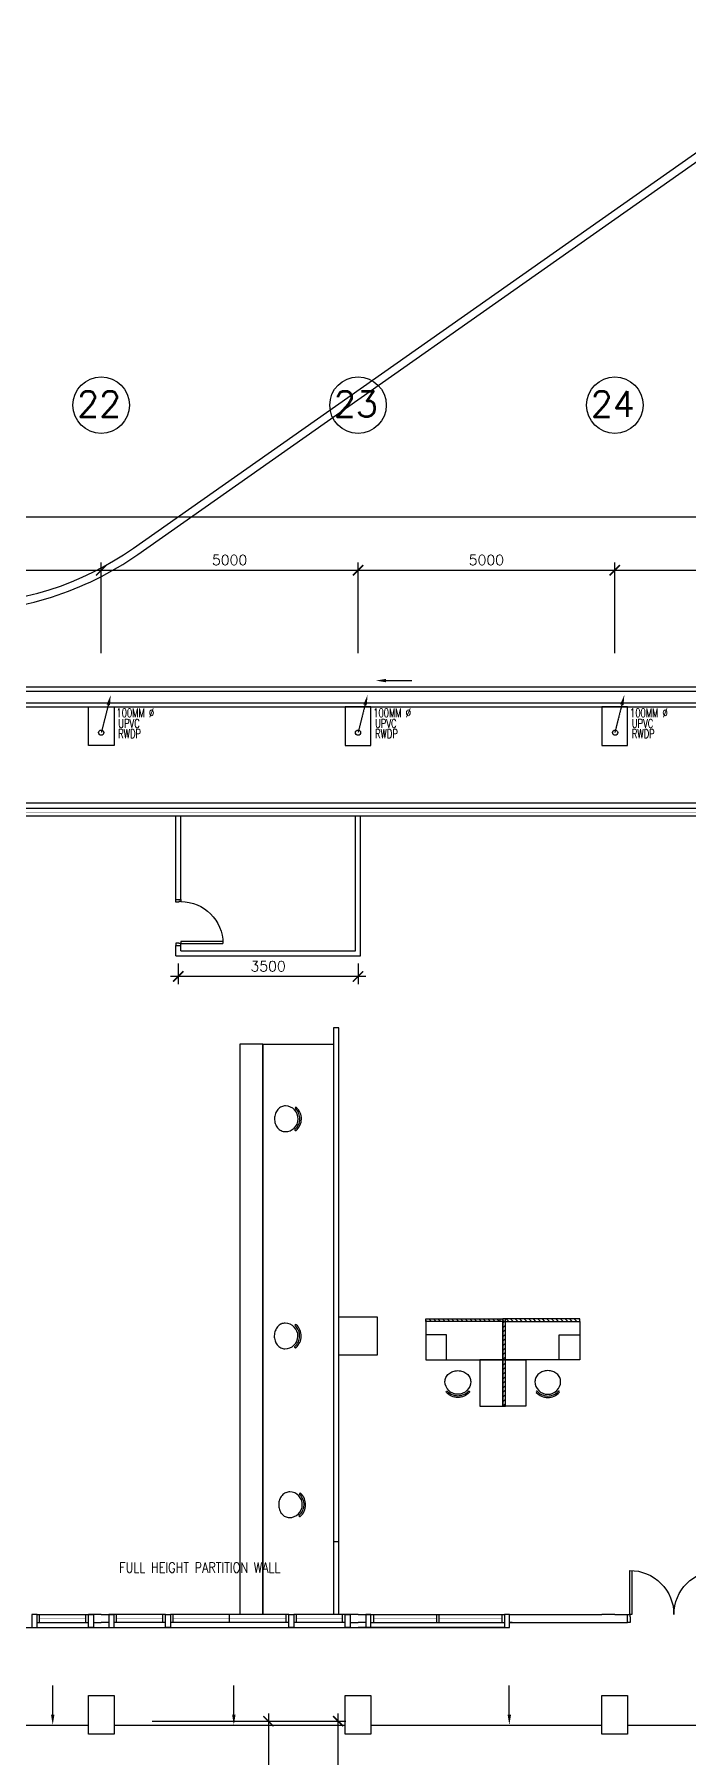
# Model space of a CAD drawing. Header units: feet. Extents: x 1407108 to 2957709, y -1501070 to -681589.
# Drawn here: x 1513917 to 1526633, y -785112 to -751582 of the extents above; entities that cross this region are included whole.
import ezdxf

# ---------------------------------------------------------------- set-up
doc = ezdxf.new("R2010")
doc.units = ezdxf.units.FT
doc.header["$LTSCALE"] = 13
doc.header["$MEASUREMENT"] = 0
doc.linetypes.add('HIDDEN', pattern=[0.375, 0.25, -0.125])
doc.linetypes.add('HIDDEN2', pattern=[0.1875, 0.125, -0.0625])
doc.layers.get('0').update_dxf_attribs({"linetype": 'CONTINUOUS'})
for name, color, linetype in [('1-ROAD', 1, 'CONTINUOUS'), ('COL', 3, 'CONTINUOUS'), ('DIM', 7, 'CONTINUOUS'), ('DR', 7, 'CONTINUOUS'), ('DRAIN', 1, 'CONTINUOUS'), ('FURN', 1, 'CONTINUOUS'), ('FURN1', 7, 'CONTINUOUS'), ('GRID-T', 7, 'CONTINUOUS'), ('LINE', 7, 'CONTINUOUS'), ('partition', 7, 'CONTINUOUS'), ('REMOVE', 8, 'HIDDEN2'), ('RWDP', 145, 'CONTINUOUS'), ('SO', 7, 'CONTINUOUS'), ('SPEC', 7, 'CONTINUOUS'), ('WALL', 2, 'CONTINUOUS'), ('WIN', 5, 'CONTINUOUS')]:
    doc.layers.add(name, color=color, linetype=linetype)
doc.layers.get('SO').off()
doc.styles.add('ROMANS', font='romans')
doc.styles.get("Standard").update_dxf_attribs({"font": 'ROMANS.SHX'})
doc.dimstyles.new('STANDARD$0', dxfattribs={"dimscale": 0, "dimtxt": 8, "dimasz": 6, "dimexe": 1, "dimexo": 1, "dimgap": 3, "dimtad": 1, "dimdec": 0, "dimlfac": -1, "dimrnd": 1, "dimzin": 0, "dimdsep": 46, "dimtxsty": 'Standard', "dimcen": 0, "dimclrd": 5, "dimclre": 250, "dimadec": 0, "dimazin": 0, "dimtfac": 1, "dimtdec": 4, "dimtofl": 0, "dimtmove": 0, "dimatfit": 3, "dimfxl": 1, "dimtolj": 1, "dimtzin": 0, "dimarcsym": 0})
pattern_1 = [(315, (-135314.82, -1103729.065), (-44.1941738, -44.1941738), [])]

# ---------------------------------------------------------------- blocks, each defined once
blk = doc.blocks.new('_ARCHTICK')
at = {"color": 0, "linetype": 'ByBlock', "const_width": 0.15}
blk.add_lwpolyline([(-0.5, -0.5), (0.5, 0.5)], dxfattribs=at)
blk = doc.blocks.new('*D97')
at = {"layer": 'DIM', "color": 7, "lineweight": -2, "transparency": 16777216}
for p, q in [((1510067, -762015), (1515367, -762015)), ((1510217, -763626), (1510217, -761865)), ((1515217, -763626), (1515217, -761865))]:
    blk.add_line(p, q, dxfattribs=at)
at = {"layer": 'DIM', "color": 7, "lineweight": -2, "transparency": 16777216, "xscale": 200, "yscale": 200, "zscale": 200, "rotation": 180}
blk.add_blockref('_ARCHTICK', (1510217, -762015), dxfattribs=at)
at = {"layer": 'DIM', "color": 7, "lineweight": -2, "transparency": 16777216, "xscale": 200, "yscale": 200, "zscale": 200}
blk.add_blockref('_ARCHTICK', (1515217, -762015), dxfattribs=at)
at = {"layer": 'DIM', "color": 7, "transparency": 16777216, "insert": (1512717, -761815), "char_height": 200, "attachment_point": 5, "style": 'ROMANS'}
blk.add_mtext('\\A1;5000', dxfattribs=at)
blk = doc.blocks.new('*D98')
at = {"layer": 'DIM', "color": 7, "lineweight": -2, "transparency": 16777216}
for p, q in [((1515067, -762015), (1520367, -762015)), ((1515217, -763626), (1515217, -761865)), ((1520217, -763626), (1520217, -761865))]:
    blk.add_line(p, q, dxfattribs=at)
at = {"layer": 'DIM', "color": 7, "lineweight": -2, "transparency": 16777216, "xscale": 200, "yscale": 200, "zscale": 200, "rotation": 180}
blk.add_blockref('_ARCHTICK', (1515217, -762015), dxfattribs=at)
at = {"layer": 'DIM', "color": 7, "lineweight": -2, "transparency": 16777216, "xscale": 200, "yscale": 200, "zscale": 200}
blk.add_blockref('_ARCHTICK', (1520217, -762015), dxfattribs=at)
at = {"layer": 'DIM', "color": 7, "transparency": 16777216, "insert": (1517717, -761815), "char_height": 200, "attachment_point": 5, "style": 'ROMANS'}
blk.add_mtext('\\A1;5000', dxfattribs=at)
blk = doc.blocks.new('*D99')
at = {"layer": 'DIM', "color": 7, "lineweight": -2, "transparency": 16777216}
for p, q in [((1520067, -762015), (1525367, -762015)), ((1520217, -763626), (1520217, -761865)), ((1525217, -763626), (1525217, -761865))]:
    blk.add_line(p, q, dxfattribs=at)
at = {"layer": 'DIM', "color": 7, "lineweight": -2, "transparency": 16777216, "xscale": 200, "yscale": 200, "zscale": 200, "rotation": 180}
blk.add_blockref('_ARCHTICK', (1520217, -762015), dxfattribs=at)
at = {"layer": 'DIM', "color": 7, "lineweight": -2, "transparency": 16777216, "xscale": 200, "yscale": 200, "zscale": 200}
blk.add_blockref('_ARCHTICK', (1525217, -762015), dxfattribs=at)
at = {"layer": 'DIM', "color": 7, "transparency": 16777216, "insert": (1522717, -761815), "char_height": 200, "attachment_point": 5, "style": 'ROMANS'}
blk.add_mtext('\\A1;5000', dxfattribs=at)
blk = doc.blocks.new('*D100')
at = {"layer": 'DIM', "color": 7, "lineweight": -2, "transparency": 16777216}
for p, q in [((1525067, -762015), (1530367, -762015)), ((1525217, -763626), (1525217, -761865)), ((1530217, -763626), (1530217, -761865))]:
    blk.add_line(p, q, dxfattribs=at)
at = {"layer": 'DIM', "color": 7, "lineweight": -2, "transparency": 16777216, "xscale": 200, "yscale": 200, "zscale": 200, "rotation": 180}
blk.add_blockref('_ARCHTICK', (1525217, -762015), dxfattribs=at)
at = {"layer": 'DIM', "color": 7, "lineweight": -2, "transparency": 16777216, "xscale": 200, "yscale": 200, "zscale": 200}
blk.add_blockref('_ARCHTICK', (1530217, -762015), dxfattribs=at)
at = {"layer": 'DIM', "color": 7, "transparency": 16777216, "insert": (1527717, -761815), "char_height": 200, "attachment_point": 5, "style": 'ROMANS'}
blk.add_mtext('\\A1;5000', dxfattribs=at)
blk = doc.blocks.new('*D103')
at = {"layer": 'DIM', "color": 7, "lineweight": -2, "transparency": 16777216}
for p, q in [((1465067, -760972), (1540367, -760972)), ((1465217, -763560), (1465217, -760822)), ((1540217, -763560), (1540217, -760822))]:
    blk.add_line(p, q, dxfattribs=at)
at = {"layer": 'DIM', "color": 7, "lineweight": -2, "transparency": 16777216, "xscale": 200, "yscale": 200, "zscale": 200, "rotation": 180}
blk.add_blockref('_ARCHTICK', (1465217, -760972), dxfattribs=at)
at = {"layer": 'DIM', "color": 7, "lineweight": -2, "transparency": 16777216, "xscale": 200, "yscale": 200, "zscale": 200}
blk.add_blockref('_ARCHTICK', (1540217, -760972), dxfattribs=at)
at = {"layer": 'DIM', "color": 7, "transparency": 16777216, "insert": (1502717, -760772), "char_height": 200, "attachment_point": 5, "style": 'ROMANS'}
blk.add_mtext('\\A1;75000', dxfattribs=at)
blk = doc.blocks.new('DR-1800-B')
at = {"layer": 'DR'}
for p, q in [((-50, 0), (0, 0)), ((0, 0), (0, -150)), ((-1800, 0), (-1800, -150)), ((-1750, 0), (-1800, 0)), ((-1800, -150), (-1760, -150)), ((-1760, -150), (-1760, -110)), ((-1760, -110), (-1750, -110)), ((-1760, -150), (-1760, -1010)), ((-1720, -150), (-1760, -150)), ((-1750, -110), (-1750, 0)), ((-1720, -1009), (-1720, -150)), ((-80, -1009), (-80, -150)), ((-80, -150), (-40, -150)), ((-50, -110), (-50, 0)), ((-40, -110), (-50, -110)), ((-40, -150), (-40, -110)), ((-40, -150), (-40, -1010)), ((0, -150), (-40, -150))]:
    blk.add_line(p, q, dxfattribs=at)
for centre, start, end in [((-1760, -150), 270, 0), ((-40, -150), 180.0001, 270)]:
    blk.add_arc(centre, 860, start, end, dxfattribs=at)
blk = doc.blocks.new('*D223')
at = {"layer": 'DIM', "color": 7, "lineweight": -2, "transparency": 16777216}
for p, q in [((1516212, -784424), (1518623, -784424)), ((1518473, -784274), (1518473, -790574)), ((1516212, -790424), (1518623, -790424))]:
    blk.add_line(p, q, dxfattribs=at)
at = {"layer": 'DIM', "color": 7, "lineweight": -2, "transparency": 16777216, "xscale": 200, "yscale": 200, "zscale": 200}
for p, rotation in [((1518473, -784424), 90), ((1518473, -790424), 270)]:
    blk.add_blockref('_ARCHTICK', p, dxfattribs=dict(at, rotation=rotation))
at = {"layer": 'DIM', "color": 7, "transparency": 16777216, "insert": (1518273, -787424), "char_height": 200, "attachment_point": 5, "rotation": 90, "style": 'ROMANS'}
blk.add_mtext('\\A1;6000', dxfattribs=at)
blk = doc.blocks.new('*D232')
at = {"layer": 'DIM', "color": 7, "lineweight": -2, "transparency": 16777216}
for p, q in [((1516599, -784424), (1519980, -784424)), ((1519830, -838574), (1519830, -784274)), ((1516599, -838424), (1519980, -838424))]:
    blk.add_line(p, q, dxfattribs=at)
at = {"layer": 'DIM', "color": 7, "lineweight": -2, "transparency": 16777216, "xscale": 200, "yscale": 200, "zscale": 200}
for p, rotation in [((1519830, -784424), 90), ((1519830, -838424), 270)]:
    blk.add_blockref('_ARCHTICK', p, dxfattribs=dict(at, rotation=rotation))
at = {"layer": 'DIM', "color": 7, "transparency": 16777216, "insert": (1519630, -811424), "char_height": 200, "attachment_point": 5, "rotation": 90, "style": 'ROMANS'}
blk.add_mtext('\\A1;54000', dxfattribs=at)
blk = doc.blocks.new('S2')
at = {"layer": 'FURN1'}
for centre, radius, start, end in [((-225, 0), 299, 160.9198, 180), ((-225, 0), 299, 180, 199.0802), ((-269, 15), 252, 140.136, 160.9198), ((-297, 39), 216, 116.3827, 140.136), ((-314, 75), 175, 90, 116.3827), ((-314, 0), 250, 270, 90), ((-110, 212), 15, 48.1599, 228.1599), ((-300, 0), 270, 311.8401, 48.1599), ((-300, 0), 300, 311.8401, 48.1599), ((-269, -15), 252, 199.0802, 219.864), ((-297, -39), 216, 219.864, 243.6173), ((-314, -75), 175, 243.6173, 270), ((-110, -212), 15, 131.8401, 311.8401)]:
    blk.add_arc(centre, radius, start, end, dxfattribs=at)
blk = doc.blocks.new('CHAIR10')
at = {"layer": 'SO'}
blk.add_blockref('S2', (-218, 697), dxfattribs=at)
blk = doc.blocks.new('d900-1b1')
at = {"layer": 'DR'}
for p, q in [((40, 100), (40, 920)), ((80, 919), (80, 100)), ((0, 0), (0, 100)), ((0, 100), (40, 100)), ((50, 0), (0, 0)), ((80, 100), (40, 100)), ((40, 100), (40, 60)), ((40, 60), (50, 60)), ((50, 60), (50, 0)), ((860, 60), (850, 60)), ((850, 60), (850, 0)), ((850, 0), (900, 0)), ((860, 100), (860, 60)), ((900, 100), (860, 100)), ((900, 0), (900, 100))]:
    blk.add_line(p, q, dxfattribs=at)
blk.add_arc((40, 100), 820, 0, 90, dxfattribs=at)
blk = doc.blocks.new('*D734')
at = {"layer": 'LINE', "color": 7, "linetype": 'Continuous', "lineweight": -2, "transparency": 16777216}
for p, q in [((1516717, -769674), (1516717, -770074)), ((1520217, -769674), (1520217, -770074)), ((1520367, -769924), (1516567, -769924))]:
    blk.add_line(p, q, dxfattribs=at)
at = {"layer": 'LINE', "color": 7, "linetype": 'Continuous', "lineweight": -2, "transparency": 16777216, "xscale": 200, "yscale": 200, "zscale": 200, "rotation": 180}
blk.add_blockref('_ARCHTICK', (1516717, -769924), dxfattribs=at)
at = {"layer": 'LINE', "color": 7, "linetype": 'Continuous', "lineweight": -2, "transparency": 16777216, "xscale": 200, "yscale": 200, "zscale": 200}
blk.add_blockref('_ARCHTICK', (1520217, -769924), dxfattribs=at)
at = {"layer": 'LINE', "color": 7, "linetype": 'Continuous', "transparency": 16777216, "insert": (1518467, -769724), "char_height": 200, "attachment_point": 5, "style": 'ROMANS'}
blk.add_mtext('\\A1;3500', dxfattribs=at)

msp = doc.modelspace()

# ---------------------------------------------------------------- hatches: boundary and pattern name
at = {"layer": 'FURN', "linetype": 'Continuous'}
h = msp.add_hatch(dxfattribs=at)
h.set_pattern_fill('ANSI31', color=256, scale=500, angle=-360, style=0)
h.set_pattern_definition(pattern_1)
h.paths.add_polyline_path([(1521536.7, -776638.7), (1521536.7, -776588.7), (1523036.7, -776588.7), (1523036.7, -776638.7)])
h = msp.add_hatch(dxfattribs=at)
h.set_pattern_fill('ANSI31', color=256, scale=500, angle=-360, style=0)
h.set_pattern_definition(pattern_1)
h.paths.add_polyline_path([(1524536.7, -776638.7), (1524536.7, -776588.7), (1523036.7, -776588.7), (1523036.7, -776638.7)])
h = msp.add_hatch(dxfattribs=at)
h.set_pattern_fill('ANSI31', color=256, scale=500, angle=-360, style=0)
h.set_pattern_definition([(45, (-135672.234, -449559.673), (-44.1941738, 44.1941738), [])])
h.paths.add_polyline_path([(1523036.7, -776638.7), (1523086.7, -776638.7), (1523086.7, -777388.7), (1523036.7, -777388.7)])
h = msp.add_hatch(dxfattribs=at)
h.set_pattern_fill('ANSI31', color=256, scale=500, angle=-360, style=0)
h.set_pattern_definition([(45, (-135820.55, -449823.6), (-44.1941738, 44.1941738), [])])
h.paths.add_polyline_path([(1523086.7, -778288.7), (1523036.7, -778288.7), (1523036.7, -777388.7), (1523086.7, -777388.7)])

# ---------------------------------------------------------------- linework, layer by layer
at = {"color": 0}
for p, q in [((1536392.2, -766549.1), (1510142.2, -766549.1)), ((1510467.2, -782599.1), (1515217.2, -782599.1)), ((1515217.2, -782599.1), (1520217.2, -782599.1)), ((1523067.2, -782599.1), (1520217.2, -782599.1)), ((1520217.2, -782599.1), (1523167.2, -782599.1)), ((1523067.2, -782599.1), (1520217.2, -782599.1)), ((1520217.2, -782599.1), (1523167.2, -782599.1)), ((1510467.2, -784499.1), (1514967.2, -784499.1)), ((1515467.2, -784499.1), (1519967.2, -784499.1)), ((1520467.2, -784499.1), (1524967.2, -784499.1)), ((1525467.2, -784499.1), (1529967.2, -784499.1))]:
    msp.add_line(p, q, dxfattribs=at)
at = {"layer": '1-ROAD', "color": 0}
for p, q in [((1515845.9, -761582.2), (1530067.2, -751582.3)), ((1515932.1, -761704.9), (1530153.5, -751705))]:
    msp.add_line(p, q, dxfattribs=at)
for radius in [6000, 6150]:
    msp.add_arc((1512394.7, -756674.1), radius, 270, 305.11341, dxfattribs=at)
at = {"layer": 'COL', "color": 0}
for points in [[(1514967.2, -764674.1), (1515467.2, -764674.1), (1515467.2, -765424.1), (1514967.2, -765424.1)], [(1519967.2, -764674.1), (1519967.2, -765424.1), (1520467.2, -765424.1), (1520467.2, -764674.1)], [(1524967.2, -764674.1), (1524967.2, -765424.1), (1525467.2, -765424.1), (1525467.2, -764674.1)], [(1519842.2, -776549.1), (1520592.2, -776549.1), (1520592.2, -777299.1), (1519842.2, -777299.1)], [(1514967.2, -783924.1), (1515467.2, -783924.1), (1515467.2, -784674.1), (1514967.2, -784674.1)], [(1519967.2, -784674.1), (1519967.2, -783924.1), (1520467.2, -783924.1), (1520467.2, -784674.1)], [(1524967.2, -783924.1), (1525467.2, -783924.1), (1525467.2, -784674.1), (1524967.2, -784674.1)]]:
    msp.add_lwpolyline(points, close=True, dxfattribs=at)
at = {"layer": 'DIM', "color": 0}
for p, q in [((1514273.4, -784299.1), (1514273.4, -783729.1)), ((1517799.1, -784299.1), (1517799.1, -783729.1)), ((1523163.4, -784299.1), (1523163.4, -783729.1))]:
    msp.add_line(p, q, dxfattribs=at)
for points in [[(1514306.7, -784299.1), (1514240, -784299.1), (1514273.4, -784499.1)], [(1517832.4, -784299.1), (1517765.7, -784299.1), (1517799.1, -784499.1)], [(1523196.7, -784299.1), (1523130, -784299.1), (1523163.4, -784499.1)]]:
    msp.add_solid(points, dxfattribs=at)
at = {"layer": 'DRAIN', "color": 0}
for p, q in [((1541597.2, -764294.1), (1510467.2, -764294.1)), ((1510467.2, -764369.1), (1541522.2, -764369.1)), ((1510467.2, -764599.1), (1541292.2, -764599.1)), ((1510467.2, -764674.1), (1541217.2, -764674.1))]:
    msp.add_line(p, q, dxfattribs=at)
msp.add_lwpolyline([(1520764.5, -764162.7), (1521268.1, -764162.7)], dxfattribs=at)
msp.add_solid([(1520764.5, -764129.4), (1520564.5, -764162.7), (1520764.5, -764196.1)], dxfattribs=at)
at = {"layer": 'FURN', "color": 0, "linetype": 'Continuous'}
for p, q in [((1517916.2, -771243.3), (1517916.2, -782349.1)), ((1518366.2, -771243.3), (1518366.2, -782349.1))]:
    msp.add_line(p, q, dxfattribs=at)
at = {"layer": 'FURN', "linetype": 'Continuous'}
for points in [[(1521536.7, -776638.7), (1521536.7, -776588.7), (1523036.7, -776588.7), (1523036.7, -776638.7)], [(1521536.7, -777388.7), (1523036.7, -777388.7), (1523036.7, -776638.7), (1521536.7, -776638.7)], [(1523036.7, -776638.7), (1522986.7, -776638.7), (1522986.7, -776588.7), (1523036.7, -776588.7)], [(1523036.7, -776638.7), (1523086.7, -776638.7), (1523086.7, -776588.7), (1523036.7, -776588.7)], [(1524536.7, -776638.7), (1524536.7, -776588.7), (1523036.7, -776588.7), (1523036.7, -776638.7)], [(1523036.7, -777388.7), (1523086.7, -777388.7), (1523086.7, -776638.7), (1523036.7, -776638.7)], [(1524536.7, -777388.7), (1523036.7, -777388.7), (1523036.7, -776638.7), (1524536.7, -776638.7)], [(1521536.7, -777388.7), (1521940.7, -777388.7), (1521940.7, -776903.7), (1521536.7, -776903.7)], [(1524536.7, -777388.7), (1524132.7, -777388.7), (1524132.7, -776903.7), (1524536.7, -776903.7)], [(1522586.7, -777388.7), (1522586.7, -778288.7), (1523036.7, -778288.7), (1523036.7, -777388.7)], [(1523036.7, -778288.7), (1523086.7, -778288.7), (1523086.7, -777388.7), (1523036.7, -777388.7)], [(1523486.7, -777388.7), (1523486.7, -778288.7), (1523036.7, -778288.7), (1523036.7, -777388.7)]]:
    msp.add_lwpolyline(points, close=True, dxfattribs=at)
at = {"layer": 'GRID-T', "color": 0}
for centre in [(1515217.2, -758799.2), (1520217.2, -758799.2), (1525217.2, -758799.2)]:
    msp.add_circle(centre, 550, dxfattribs=at)
at = {"layer": 'partition', "color": 0, "linetype": 'Continuous'}
for p, q in [((1516667.2, -768424.1), (1516667.2, -766799.1)), ((1516767.2, -768424.1), (1516767.2, -766799.1)), ((1520167.2, -769424.1), (1520167.2, -766799.1)), ((1520267.2, -769524.1), (1520267.2, -766799.1)), ((1516667.2, -769524.1), (1516667.2, -769324.1)), ((1516767.2, -769424.1), (1516767.2, -769324.1)), ((1516767.2, -769424.1), (1520168.1, -769424.1)), ((1516667.2, -769524.1), (1520267.2, -769524.1)), ((1519842.2, -770924.1), (1519742.2, -770924.1)), ((1519742.2, -770924.1), (1519742.2, -780924.1)), ((1519742.2, -770924.1), (1519742.2, -782349.1)), ((1519842.2, -776924.1), (1519842.2, -770924.1)), ((1519842.2, -780924.1), (1519842.2, -776549.1)), ((1519842.2, -782349.1), (1519842.2, -776549.1)), ((1519742.2, -780924.1), (1519842.2, -780924.1))]:
    msp.add_line(p, q, dxfattribs=at)
at = {"layer": 'REMOVE', "color": 0, "ltscale": 1000}
for p, q in [((1523167.2, -782349.1), (1523207.2, -782349.1)), ((1523217.2, -782499.1), (1523167.2, -782499.1))]:
    msp.add_line(p, q, dxfattribs=at)
at = {"layer": 'RWDP', "color": 0, "linetype": 'HIDDEN'}
for p, q in [((1515354.1, -764637), (1515217.2, -765176.8)), ((1520354.1, -764637), (1520217.2, -765176.8)), ((1525354.1, -764634.3), (1525217.2, -765174.1))]:
    msp.add_line(p, q, dxfattribs=at)
at = {"layer": 'RWDP', "color": 0, "linetype": 'Continuous'}
for centre in [(1515217.2, -765176.8), (1520217.2, -765176.8), (1525223.2, -765176.8)]:
    msp.add_circle(centre, 50, dxfattribs=at)
at = {"layer": 'RWDP', "color": 0, "linetype": 'HIDDEN'}
for points in [[(1515321.8, -764628.8), (1515386.5, -764645.2), (1515403.3, -764443.2)], [(1520321.8, -764628.8), (1520386.5, -764645.2), (1520403.3, -764443.2)], [(1525321.8, -764626.1), (1525386.5, -764642.5), (1525403.3, -764440.4)]]:
    msp.add_solid(points, dxfattribs=at)
at = {"layer": 'WALL', "color": 0, "linetype": 'Continuous'}
for p, q in [((1518366.2, -771243.3), (1517916.2, -771243.3)), ((1517916.2, -771243.3), (1517916.2, -782349.1)), ((1518366.2, -782349.1), (1518366.2, -771243.3)), ((1518366.2, -771243.3), (1519742.2, -771243.3))]:
    msp.add_line(p, q, dxfattribs=at)
at = {"layer": 'WALL', "color": 0}
for p, q in [((1515217.2, -782349.1), (1514967.2, -782349.1)), ((1515067.2, -782499.1), (1515217.2, -782499.1)), ((1515217.2, -782349.1), (1515467.2, -782349.1)), ((1515367.2, -782499.1), (1515217.2, -782499.1)), ((1520217.2, -782349.1), (1519967.2, -782349.1)), ((1520067.2, -782499.1), (1520217.2, -782499.1)), ((1520217.2, -782349.1), (1520467.2, -782349.1)), ((1520367.2, -782499.1), (1520217.2, -782499.1)), ((1523167.2, -782349.1), (1524967.2, -782349.1)), ((1523167.2, -782499.1), (1525467.2, -782499.1)), ((1525217.2, -782349.1), (1524967.2, -782349.1)), ((1525217.2, -782349.1), (1525467.2, -782349.1))]:
    msp.add_line(p, q, dxfattribs=at)
for points in [[(1513967.2, -782599.1), (1513967.2, -782349.1), (1513867.2, -782349.1), (1513867.2, -782599.1)], [(1514967.2, -782599.1), (1514967.2, -782349.1), (1515067.2, -782349.1), (1515067.2, -782599.1)], [(1515467.2, -782599.1), (1515467.2, -782349.1), (1515367.2, -782349.1), (1515367.2, -782599.1)], [(1516467.2, -782599.1), (1516467.2, -782349.1), (1516567.2, -782349.1), (1516567.2, -782599.1)], [(1518867.2, -782599.1), (1518867.2, -782349.1), (1518967.2, -782349.1), (1518967.2, -782599.1)], [(1519967.2, -782599.1), (1519967.2, -782349.1), (1520067.2, -782349.1), (1520067.2, -782599.1)], [(1520467.2, -782599.1), (1520467.2, -782349.1), (1520367.2, -782349.1), (1520367.2, -782599.1)], [(1523167.2, -782599.1), (1523167.2, -782349.1), (1523067.2, -782349.1), (1523067.2, -782599.1)], [(1523167.2, -782599.1), (1523167.2, -782349.1), (1523067.2, -782349.1), (1523067.2, -782599.1)]]:
    msp.add_lwpolyline(points, close=True, dxfattribs=at)
at = {"layer": 'WIN', "color": 0}
for p, q in [((1510467.2, -766649.1), (1535967.2, -766649.1)), ((1510467.2, -766799.1), (1535967.2, -766799.1)), ((1513967.2, -782349.1), (1514967.2, -782349.1)), ((1513967.2, -782499.1), (1514967.2, -782499.1)), ((1514017.2, -782499.1), (1514017.2, -782349.1)), ((1514917.2, -782499.1), (1514917.2, -782349.1)), ((1516467.2, -782349.1), (1515467.2, -782349.1)), ((1516467.2, -782499.1), (1515467.2, -782499.1)), ((1515517.2, -782499.1), (1515517.2, -782349.1)), ((1516417.2, -782499.1), (1516417.2, -782349.1)), ((1518867.2, -782349.1), (1516567.2, -782349.1)), ((1518867.2, -782499.1), (1516567.2, -782499.1)), ((1516617.2, -782499.1), (1516617.2, -782349.1)), ((1517717.2, -782499.1), (1517717.2, -782349.1)), ((1518817.2, -782499.1), (1518817.2, -782349.1)), ((1519967.2, -782349.1), (1518967.2, -782349.1)), ((1519967.2, -782499.1), (1518967.2, -782499.1)), ((1519017.2, -782499.1), (1519017.2, -782349.1)), ((1519917.2, -782499.1), (1519917.2, -782349.1)), ((1520467.2, -782349.1), (1523067.2, -782349.1)), ((1520467.2, -782499.1), (1523067.2, -782499.1)), ((1520517.2, -782349.1), (1520517.2, -782499.1)), ((1521742.2, -782349.1), (1521742.2, -782499.1)), ((1521792.2, -782349.1), (1521792.2, -782499.1)), ((1523017.2, -782349.1), (1523017.2, -782499.1))]:
    msp.add_line(p, q, dxfattribs=at)
at = {"layer": 'WIN', "color": 0, "const_width": 10, "flags": 128}
for points in [[(1535917.2, -766724.1), (1510517.2, -766724.1)], [(1514017.2, -782424.1), (1514917.2, -782424.1)], [(1516417.2, -782424.1), (1515517.2, -782424.1)], [(1518817.2, -782424.1), (1516617.2, -782424.1)], [(1519017.2, -782424.1), (1519917.2, -782424.1)], [(1520517.2, -782424.1), (1521742.2, -782424.1)], [(1521792.2, -782424.1), (1523017.2, -782424.1)]]:
    msp.add_lwpolyline(points, dxfattribs=at)

# ---------------------------------------------------------------- block references
at = {"layer": 'DR', "color": 0, "xscale": -1, "rotation": 270}
msp.add_blockref('d900-1b1', (1516667.2, -769324.1), dxfattribs=at)
at = {"layer": 'FURN', "color": 0, "linetype": 'Continuous', "rotation": 358.9175397955007}
for p in [(1519320.5, -773401.8), (1519315.8, -777630.7), (1519401.6, -780916.2)]:
    msp.add_blockref('CHAIR10', p, dxfattribs=at)
at = {"layer": 'FURN', "linetype": 'Continuous', "xscale": -1, "rotation": 90}
msp.add_blockref('CHAIR10', (1522857.8, -778340.5), dxfattribs=at)
at = {"layer": 'FURN', "linetype": 'Continuous', "rotation": 270}
msp.add_blockref('CHAIR10', (1523215.6, -778340.5), dxfattribs=at)
at = {"layer": 'WALL', "color": 0, "xscale": -1, "rotation": 180.0000000266804}
msp.add_blockref('DR-1800-B', (1527267.2, -782499.1), dxfattribs=at)

# ---------------------------------------------------------------- texts
at = {"layer": 'GRID-T', "color": 0, "style": 'ROMANS'}
for s, p in [('22', (1514747.6, -759025)), ('23', (1519747.6, -759025)), ('24', (1524749, -759025))]:
    msp.add_text(s, height=500, dxfattribs=at).set_placement(p)
at = {"layer": 'RWDP', "color": 0, "style": 'ROMANS', "width": 0.7}
for s, p in [('100MM %%c', (1515513.8, -764874.6)), ('100MM %%c', (1520513.8, -764874.6)), ('100MM %%c', (1525513.8, -764874.6)), ('UPVC ', (1515548.8, -765082.6)), ('RWDP', (1515548.8, -765281.6)), ('UPVC ', (1520548.8, -765082.6)), ('RWDP', (1520548.8, -765281.6)), ('UPVC ', (1525548.8, -765082.6)), ('RWDP', (1525548.8, -765281.6))]:
    msp.add_text(s, height=170, dxfattribs=at).set_placement(p)
at = {"layer": 'SPEC', "color": 0, "style": 'ROMANS', "width": 0.8}
msp.add_text('FULL HEIGHT PARTITION WALL', height=200, dxfattribs=at).set_placement((1515568.5, -781532.5))

# ---------------------------------------------------------------- dimensions: what is measured, and where the dimension line sits
at = {"layer": 'DIM', "color": 0}
for p1, p2, distance, picture, middle in [((1465217.2, -763710.3), (1540217.2, -763710.3), 2738.2, '*D103', (1502717.2, -760772.1)), ((1510217.2, -763776.1), (1515217.2, -763776.1), 1761, '*D97', (1512717.2, -761815.1)), ((1515217.2, -763776.1), (1520217.2, -763776.1), 1761, '*D98', (1517717.2, -761815.1)), ((1520217.2, -763776.1), (1525217.2, -763776.1), 1761, '*D99', (1522717.2, -761815.1)), ((1525217.2, -763776.1), (1530217.2, -763776.1), 1761, '*D100', (1527717.2, -761815.1)), ((1516062.3, -784424.1), (1516062.3, -790424.1), 2411.1, '*D223', (1518273.4, -787424.1)), ((1516449.3, -838424.1), (1516449.3, -784424.1), -3380.9, '*D232', (1519630.2, -811424.1))]:
    dim = msp.add_aligned_dim(p1=p1, p2=p2, distance=distance, dimstyle='STANDARD$0', override={"dimscale": 100, "dimtxt": 2, "dimasz": 2, "dimexe": 1.5, "dimexo": 1.5, "dimgap": 1, "dimtxsty": 'ROMANS', "dimblk": 'ARCHTICK', "dimdle": 1.5, "dimclrd": 7, "dimclre": 7, "dimclrt": 7, "dimtdec": 0, "dimtmove": 2}, dxfattribs=at)
    dim.commit()
    dim.dimension.update_dxf_attribs({"geometry": picture, "text_midpoint": middle})
at = {"layer": 'LINE', "color": 0, "linetype": 'Continuous'}
dim = msp.add_linear_dim(base=(1516717.2, -769924.3), p1=(1520217.2, -769524.1), p2=(1516717.2, -769524.1), dimstyle='STANDARD$0', override={"dimscale": 100, "dimtxt": 2, "dimasz": 2, "dimexe": 1.5, "dimexo": 1.5, "dimgap": 1, "dimtxsty": 'ROMANS', "dimblk": 'ARCHTICK', "dimdle": 1.5, "dimclrd": 7, "dimclre": 7, "dimclrt": 7, "dimtdec": 0, "dimtmove": 2}, dxfattribs=at)
dim.commit()
dim.dimension.update_dxf_attribs({"geometry": '*D734', "text_midpoint": (1518467.2, -769724.3)})

doc.saveas('drawing.dxf')
